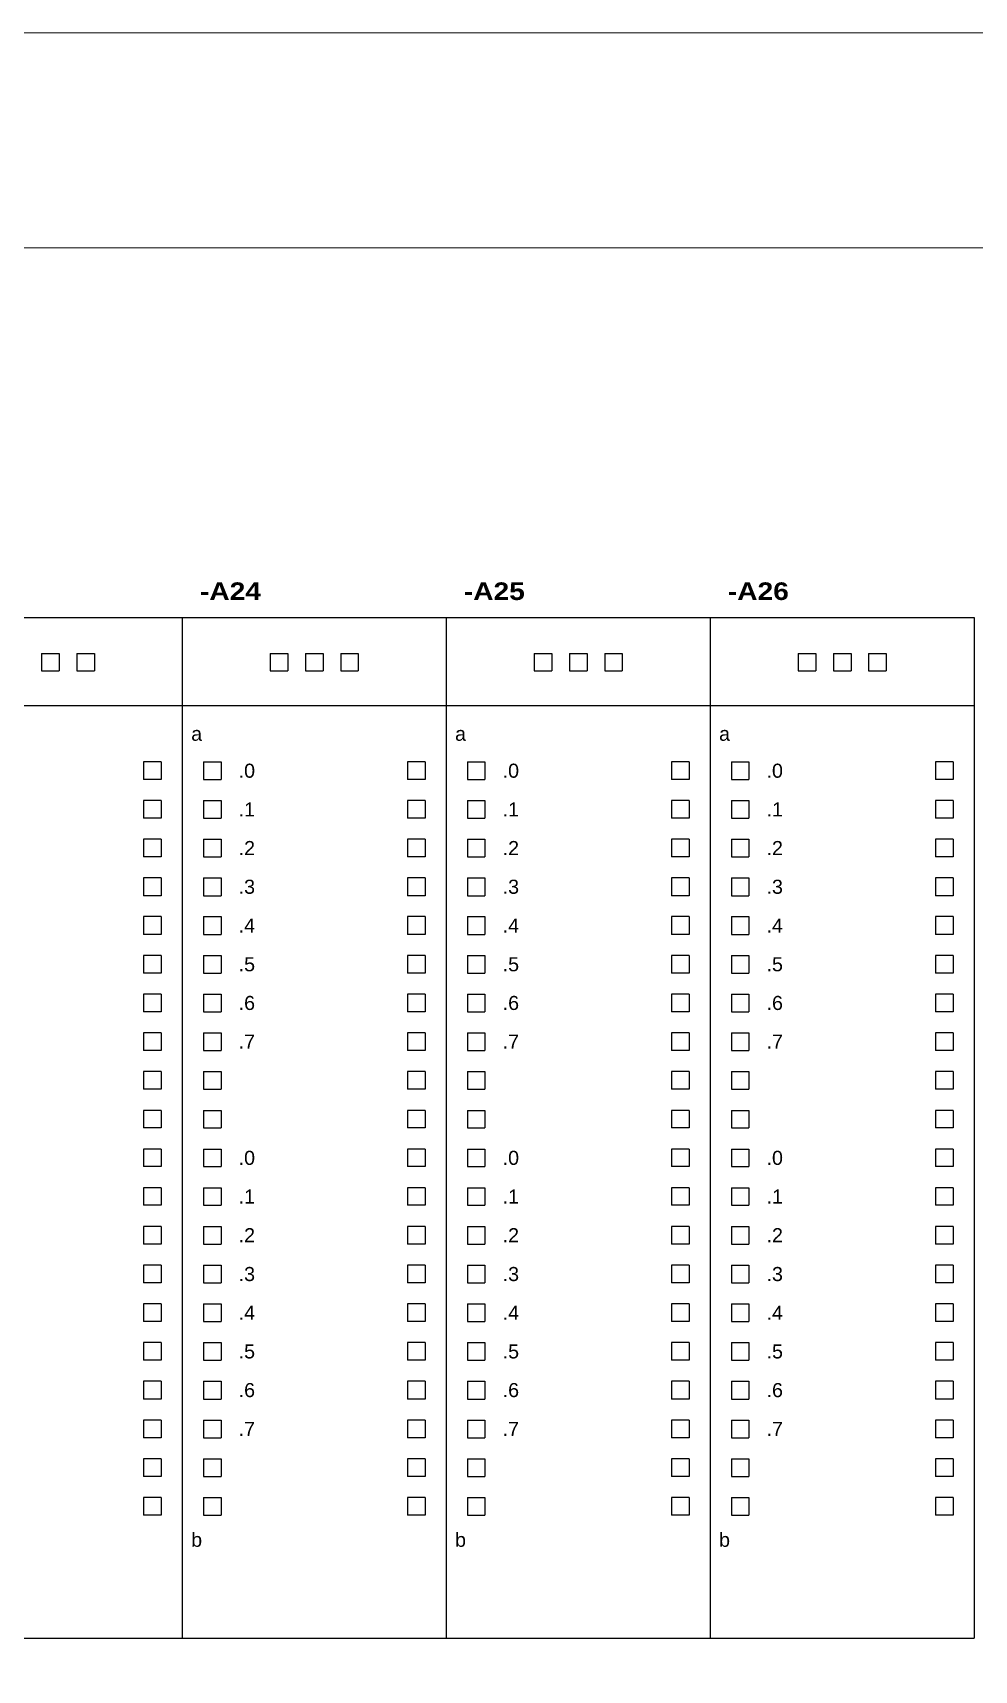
# Model space of a CAD drawing. Header units: centimetres. Extents: x -6233 to 67854, y 107 to 55669.
# Drawn here: x 4849 to 5504, y 3410 to 4549 of the extents above; entities that cross this region are included whole.
import ezdxf
from ezdxf.enums import TextEntityAlignment as Align

# ---------------------------------------------------------------- set-up
doc = ezdxf.new("R2010")
doc.units = ezdxf.units.CM
doc.header["$LTSCALE"] = 25.4
doc.layers.add('Etiket-Line-L', color=7, linetype='Continuous')
doc.layers.add('EtIket-Line-S', color=2, linetype='Continuous')
doc.styles.add('Bold', font='ariblk.ttf', dxfattribs={"height": 25.4})
doc.styles.get("Standard").update_dxf_attribs({"font": 'arial.ttf', "height": 25.4})

# ---------------------------------------------------------------- blocks, each defined once
blk = doc.blocks.new('x5 Out Line')
at = {"lineweight": 15}
blk.add_lwpolyline([(395.797, 9.654), (395.797, 277.058), (9.654, 277.058), (9.654, 9.654)], close=True, dxfattribs=at)
at = {"layer": 'EtIket-Line-S', "lineweight": 9, "ltscale": 0.5}
blk.add_lwpolyline([(0, 0), (405.451, 0), (405.451, 286.712), (0, 286.712)], close=True, dxfattribs=at)

msp = doc.modelspace()

# ---------------------------------------------------------------- linework, layer by layer
at = {"ltscale": 50}
for p, q in [((4769.4, 4142.2), (4952.9, 4142.2)), ((4952.9, 4142.2), (4952.9, 3432.4)), ((4952.9, 4142.2), (5136.5, 4142.2)), ((5136.5, 4142.2), (5136.5, 3432.4)), ((5136.5, 4142.2), (5320.1, 4142.2)), ((5320.1, 4142.2), (5320.1, 3432.4)), ((5320.1, 4142.2), (5503.6, 4142.2)), ((5503.6, 4142.2), (5503.6, 3432.4)), ((4879.5, 4117.3), (4879.5, 4105.1)), ((4879.5, 4117.3), (4891.8, 4117.3)), ((4891.8, 4117.3), (4891.8, 4105.1)), ((5063.1, 4117.3), (5063.1, 4105.1)), ((5063.1, 4117.3), (5075.3, 4117.3)), ((5075.3, 4117.3), (5075.3, 4105.1)), ((5246.7, 4117.3), (5246.7, 4105.1)), ((5246.7, 4117.3), (5258.9, 4117.3)), ((5258.9, 4117.3), (5258.9, 4105.1)), ((5430.2, 4117.3), (5430.2, 4105.1)), ((5430.2, 4117.3), (5442.5, 4117.3)), ((5442.5, 4117.3), (5442.5, 4105.1)), ((4879.5, 4105.1), (4891.8, 4105.1)), ((5063.1, 4105.1), (5075.3, 4105.1)), ((5246.7, 4105.1), (5258.9, 4105.1)), ((5430.2, 4105.1), (5442.5, 4105.1)), ((4769.4, 4081), (4952.9, 4081)), ((4952.9, 4081), (5136.5, 4081)), ((5136.5, 4081), (5320.1, 4081)), ((5320.1, 4081), (5503.6, 4081)), ((4926, 4041.9), (4926, 4029.6)), ((4938.3, 4041.9), (4926, 4041.9)), ((4938.3, 4041.9), (4938.3, 4029.6)), ((5109.6, 4041.9), (5109.6, 4029.6)), ((5121.8, 4041.9), (5109.6, 4041.9)), ((5121.8, 4041.9), (5121.8, 4029.6)), ((5293.2, 4041.9), (5293.2, 4029.6)), ((5305.4, 4041.9), (5293.2, 4041.9)), ((5305.4, 4041.9), (5305.4, 4029.6)), ((5476.7, 4041.9), (5476.7, 4029.6)), ((5489, 4041.9), (5476.7, 4041.9)), ((5489, 4041.9), (5489, 4029.6)), ((4938.3, 4029.6), (4926, 4029.6)), ((5121.8, 4029.6), (5109.6, 4029.6)), ((5305.4, 4029.6), (5293.2, 4029.6)), ((5489, 4029.6), (5476.7, 4029.6)), ((4926, 4014.9), (4926, 4002.7)), ((4938.3, 4014.9), (4926, 4014.9)), ((4938.3, 4014.9), (4938.3, 4002.7)), ((5109.6, 4014.9), (5109.6, 4002.7)), ((5121.8, 4014.9), (5109.6, 4014.9)), ((5121.8, 4014.9), (5121.8, 4002.7)), ((5293.2, 4014.9), (5293.2, 4002.7)), ((5305.4, 4014.9), (5293.2, 4014.9)), ((5305.4, 4014.9), (5305.4, 4002.7)), ((5476.7, 4014.9), (5476.7, 4002.7)), ((5489, 4014.9), (5476.7, 4014.9)), ((5489, 4014.9), (5489, 4002.7)), ((4938.3, 4002.7), (4926, 4002.7)), ((5121.8, 4002.7), (5109.6, 4002.7)), ((5305.4, 4002.7), (5293.2, 4002.7)), ((5489, 4002.7), (5476.7, 4002.7)), ((4926, 3988), (4926, 3975.8)), ((4938.3, 3988), (4926, 3988)), ((4938.3, 3988), (4938.3, 3975.8)), ((5109.6, 3988), (5109.6, 3975.8)), ((5121.8, 3988), (5109.6, 3988)), ((5121.8, 3988), (5121.8, 3975.8)), ((5293.2, 3988), (5293.2, 3975.8)), ((5305.4, 3988), (5293.2, 3988)), ((5305.4, 3988), (5305.4, 3975.8)), ((5476.7, 3988), (5476.7, 3975.8)), ((5489, 3988), (5476.7, 3988)), ((5489, 3988), (5489, 3975.8)), ((4938.3, 3975.8), (4926, 3975.8)), ((5121.8, 3975.8), (5109.6, 3975.8)), ((5305.4, 3975.8), (5293.2, 3975.8)), ((5489, 3975.8), (5476.7, 3975.8)), ((4926, 3961.1), (4926, 3948.8)), ((4938.3, 3961.1), (4926, 3961.1)), ((4938.3, 3961.1), (4938.3, 3948.8)), ((5109.6, 3961.1), (5109.6, 3948.8)), ((5121.8, 3961.1), (5109.6, 3961.1)), ((5121.8, 3961.1), (5121.8, 3948.8)), ((5293.2, 3961.1), (5293.2, 3948.8)), ((5305.4, 3961.1), (5293.2, 3961.1)), ((5305.4, 3961.1), (5305.4, 3948.8)), ((5476.7, 3961.1), (5476.7, 3948.8)), ((5489, 3961.1), (5476.7, 3961.1)), ((5489, 3961.1), (5489, 3948.8)), ((4938.3, 3948.8), (4926, 3948.8)), ((5121.8, 3948.8), (5109.6, 3948.8)), ((5305.4, 3948.8), (5293.2, 3948.8)), ((5489, 3948.8), (5476.7, 3948.8)), ((4926, 3934.2), (4926, 3921.9)), ((4938.3, 3934.2), (4926, 3934.2)), ((4938.3, 3934.2), (4938.3, 3921.9)), ((5109.6, 3934.2), (5109.6, 3921.9)), ((5121.8, 3934.2), (5109.6, 3934.2)), ((5121.8, 3934.2), (5121.8, 3921.9)), ((5293.2, 3934.2), (5293.2, 3921.9)), ((5305.4, 3934.2), (5293.2, 3934.2)), ((5305.4, 3934.2), (5305.4, 3921.9)), ((5476.7, 3934.2), (5476.7, 3921.9)), ((5489, 3934.2), (5476.7, 3934.2)), ((5489, 3934.2), (5489, 3921.9)), ((4938.3, 3921.9), (4926, 3921.9)), ((5121.8, 3921.9), (5109.6, 3921.9)), ((5305.4, 3921.9), (5293.2, 3921.9)), ((5489, 3921.9), (5476.7, 3921.9)), ((4926, 3907.2), (4926, 3895)), ((4938.3, 3907.2), (4926, 3907.2)), ((4938.3, 3907.2), (4938.3, 3895)), ((5109.6, 3907.2), (5109.6, 3895)), ((5121.8, 3907.2), (5109.6, 3907.2)), ((5121.8, 3907.2), (5121.8, 3895)), ((5293.2, 3907.2), (5293.2, 3895)), ((5305.4, 3907.2), (5293.2, 3907.2)), ((5305.4, 3907.2), (5305.4, 3895)), ((5476.7, 3907.2), (5476.7, 3895)), ((5489, 3907.2), (5476.7, 3907.2)), ((5489, 3907.2), (5489, 3895)), ((4938.3, 3895), (4926, 3895)), ((5121.8, 3895), (5109.6, 3895)), ((5305.4, 3895), (5293.2, 3895)), ((5489, 3895), (5476.7, 3895)), ((4926, 3880.3), (4926, 3868.1)), ((4938.3, 3880.3), (4926, 3880.3)), ((4938.3, 3880.3), (4938.3, 3868.1)), ((5109.6, 3880.3), (5109.6, 3868.1)), ((5121.8, 3880.3), (5109.6, 3880.3)), ((5121.8, 3880.3), (5121.8, 3868.1)), ((5293.2, 3880.3), (5293.2, 3868.1)), ((5305.4, 3880.3), (5293.2, 3880.3)), ((5305.4, 3880.3), (5305.4, 3868.1)), ((5476.7, 3880.3), (5476.7, 3868.1)), ((5489, 3880.3), (5476.7, 3880.3)), ((5489, 3880.3), (5489, 3868.1)), ((4938.3, 3868.1), (4926, 3868.1)), ((5121.8, 3868.1), (5109.6, 3868.1)), ((5305.4, 3868.1), (5293.2, 3868.1)), ((5489, 3868.1), (5476.7, 3868.1)), ((4926, 3853.4), (4926, 3841.2)), ((4938.3, 3853.4), (4926, 3853.4)), ((4938.3, 3853.4), (4938.3, 3841.2)), ((5109.6, 3853.4), (5109.6, 3841.2)), ((5121.8, 3853.4), (5109.6, 3853.4)), ((5121.8, 3853.4), (5121.8, 3841.2)), ((5293.2, 3853.4), (5293.2, 3841.2)), ((5305.4, 3853.4), (5293.2, 3853.4)), ((5305.4, 3853.4), (5305.4, 3841.2)), ((5476.7, 3853.4), (5476.7, 3841.2)), ((5489, 3853.4), (5476.7, 3853.4)), ((5489, 3853.4), (5489, 3841.2)), ((4938.3, 3841.2), (4926, 3841.2)), ((5121.8, 3841.2), (5109.6, 3841.2)), ((5305.4, 3841.2), (5293.2, 3841.2)), ((5489, 3841.2), (5476.7, 3841.2)), ((4926, 3826.5), (4926, 3814.2)), ((4938.3, 3826.5), (4926, 3826.5)), ((4938.3, 3826.5), (4938.3, 3814.2)), ((4967.6, 3826.5), (4967.6, 3814.2)), ((4967.6, 3826.5), (4979.9, 3826.5)), ((4979.9, 3826.5), (4979.9, 3814.2)), ((5109.6, 3826.5), (5109.6, 3814.2)), ((5121.8, 3826.5), (5109.6, 3826.5)), ((5121.8, 3826.5), (5121.8, 3814.2)), ((5151.2, 3826.5), (5151.2, 3814.2)), ((5151.2, 3826.5), (5163.4, 3826.5)), ((5163.4, 3826.5), (5163.4, 3814.2)), ((5293.2, 3826.5), (5293.2, 3814.2)), ((5305.4, 3826.5), (5293.2, 3826.5)), ((5305.4, 3826.5), (5305.4, 3814.2)), ((5334.8, 3826.5), (5334.8, 3814.2)), ((5334.8, 3826.5), (5347, 3826.5)), ((5347, 3826.5), (5347, 3814.2)), ((5476.7, 3826.5), (5476.7, 3814.2)), ((5489, 3826.5), (5476.7, 3826.5)), ((5489, 3826.5), (5489, 3814.2)), ((4938.3, 3814.2), (4926, 3814.2)), ((4967.6, 3814.2), (4979.9, 3814.2)), ((5121.8, 3814.2), (5109.6, 3814.2)), ((5151.2, 3814.2), (5163.4, 3814.2)), ((5305.4, 3814.2), (5293.2, 3814.2)), ((5334.8, 3814.2), (5347, 3814.2)), ((5489, 3814.2), (5476.7, 3814.2)), ((4926, 3799.5), (4926, 3787.3)), ((4938.3, 3799.5), (4926, 3799.5)), ((4938.3, 3799.5), (4938.3, 3787.3)), ((4967.6, 3799.5), (4967.6, 3787.3)), ((4967.6, 3799.5), (4979.9, 3799.5)), ((4979.9, 3799.5), (4979.9, 3787.3)), ((5109.6, 3799.5), (5109.6, 3787.3)), ((5121.8, 3799.5), (5109.6, 3799.5)), ((5121.8, 3799.5), (5121.8, 3787.3)), ((5151.2, 3799.5), (5151.2, 3787.3)), ((5151.2, 3799.5), (5163.4, 3799.5)), ((5163.4, 3799.5), (5163.4, 3787.3)), ((5293.2, 3799.5), (5293.2, 3787.3)), ((5305.4, 3799.5), (5293.2, 3799.5)), ((5305.4, 3799.5), (5305.4, 3787.3)), ((5334.8, 3799.5), (5334.8, 3787.3)), ((5334.8, 3799.5), (5347, 3799.5)), ((5347, 3799.5), (5347, 3787.3)), ((5476.7, 3799.5), (5476.7, 3787.3)), ((5489, 3799.5), (5476.7, 3799.5)), ((5489, 3799.5), (5489, 3787.3)), ((4938.3, 3787.3), (4926, 3787.3)), ((4967.6, 3787.3), (4979.9, 3787.3)), ((5121.8, 3787.3), (5109.6, 3787.3)), ((5151.2, 3787.3), (5163.4, 3787.3)), ((5305.4, 3787.3), (5293.2, 3787.3)), ((5334.8, 3787.3), (5347, 3787.3)), ((5489, 3787.3), (5476.7, 3787.3)), ((4926, 3772.6), (4926, 3760.4)), ((4938.3, 3772.6), (4926, 3772.6)), ((4938.3, 3772.6), (4938.3, 3760.4)), ((5109.6, 3772.6), (5109.6, 3760.4)), ((5121.8, 3772.6), (5109.6, 3772.6)), ((5121.8, 3772.6), (5121.8, 3760.4)), ((5293.2, 3772.6), (5293.2, 3760.4)), ((5305.4, 3772.6), (5293.2, 3772.6)), ((5305.4, 3772.6), (5305.4, 3760.4)), ((5476.7, 3772.6), (5476.7, 3760.4)), ((5489, 3772.6), (5476.7, 3772.6)), ((5489, 3772.6), (5489, 3760.4)), ((4938.3, 3760.4), (4926, 3760.4)), ((5121.8, 3760.4), (5109.6, 3760.4)), ((5305.4, 3760.4), (5293.2, 3760.4)), ((5489, 3760.4), (5476.7, 3760.4)), ((4926, 3745.7), (4926, 3733.5)), ((4938.3, 3745.7), (4926, 3745.7)), ((4938.3, 3745.7), (4938.3, 3733.5)), ((5109.6, 3745.7), (5109.6, 3733.5)), ((5121.8, 3745.7), (5109.6, 3745.7)), ((5121.8, 3745.7), (5121.8, 3733.5)), ((5293.2, 3745.7), (5293.2, 3733.5)), ((5305.4, 3745.7), (5293.2, 3745.7)), ((5305.4, 3745.7), (5305.4, 3733.5)), ((5476.7, 3745.7), (5476.7, 3733.5)), ((5489, 3745.7), (5476.7, 3745.7)), ((5489, 3745.7), (5489, 3733.5)), ((4938.3, 3733.5), (4926, 3733.5)), ((5121.8, 3733.5), (5109.6, 3733.5)), ((5305.4, 3733.5), (5293.2, 3733.5)), ((5489, 3733.5), (5476.7, 3733.5)), ((4926, 3718.8), (4926, 3706.5)), ((4938.3, 3718.8), (4926, 3718.8)), ((4938.3, 3718.8), (4938.3, 3706.5)), ((5109.6, 3718.8), (5109.6, 3706.5)), ((5121.8, 3718.8), (5109.6, 3718.8)), ((5121.8, 3718.8), (5121.8, 3706.5)), ((5293.2, 3718.8), (5293.2, 3706.5)), ((5305.4, 3718.8), (5293.2, 3718.8)), ((5305.4, 3718.8), (5305.4, 3706.5)), ((5476.7, 3718.8), (5476.7, 3706.5)), ((5489, 3718.8), (5476.7, 3718.8)), ((5489, 3718.8), (5489, 3706.5)), ((4938.3, 3706.5), (4926, 3706.5)), ((5121.8, 3706.5), (5109.6, 3706.5)), ((5305.4, 3706.5), (5293.2, 3706.5)), ((5489, 3706.5), (5476.7, 3706.5)), ((4926, 3691.8), (4926, 3679.6)), ((4938.3, 3691.8), (4926, 3691.8)), ((4938.3, 3691.8), (4938.3, 3679.6)), ((5109.6, 3691.8), (5109.6, 3679.6)), ((5121.8, 3691.8), (5109.6, 3691.8)), ((5121.8, 3691.8), (5121.8, 3679.6)), ((5293.2, 3691.8), (5293.2, 3679.6)), ((5305.4, 3691.8), (5293.2, 3691.8)), ((5305.4, 3691.8), (5305.4, 3679.6)), ((5476.7, 3691.8), (5476.7, 3679.6)), ((5489, 3691.8), (5476.7, 3691.8)), ((5489, 3691.8), (5489, 3679.6)), ((4938.3, 3679.6), (4926, 3679.6)), ((5121.8, 3679.6), (5109.6, 3679.6)), ((5305.4, 3679.6), (5293.2, 3679.6)), ((5489, 3679.6), (5476.7, 3679.6)), ((4926, 3664.9), (4926, 3652.7)), ((4938.3, 3664.9), (4926, 3664.9)), ((4938.3, 3664.9), (4938.3, 3652.7)), ((5109.6, 3664.9), (5109.6, 3652.7)), ((5121.8, 3664.9), (5109.6, 3664.9)), ((5121.8, 3664.9), (5121.8, 3652.7)), ((5293.2, 3664.9), (5293.2, 3652.7)), ((5305.4, 3664.9), (5293.2, 3664.9)), ((5305.4, 3664.9), (5305.4, 3652.7)), ((5476.7, 3664.9), (5476.7, 3652.7)), ((5489, 3664.9), (5476.7, 3664.9)), ((5489, 3664.9), (5489, 3652.7)), ((4938.3, 3652.7), (4926, 3652.7)), ((5121.8, 3652.7), (5109.6, 3652.7)), ((5305.4, 3652.7), (5293.2, 3652.7)), ((5489, 3652.7), (5476.7, 3652.7)), ((4926, 3638), (4926, 3625.8)), ((4938.3, 3638), (4926, 3638)), ((4938.3, 3638), (4938.3, 3625.8)), ((5109.6, 3638), (5109.6, 3625.8)), ((5121.8, 3638), (5109.6, 3638)), ((5121.8, 3638), (5121.8, 3625.8)), ((5293.2, 3638), (5293.2, 3625.8)), ((5305.4, 3638), (5293.2, 3638)), ((5305.4, 3638), (5305.4, 3625.8)), ((5476.7, 3638), (5476.7, 3625.8)), ((5489, 3638), (5476.7, 3638)), ((5489, 3638), (5489, 3625.8)), ((4938.3, 3625.8), (4926, 3625.8)), ((5121.8, 3625.8), (5109.6, 3625.8)), ((5305.4, 3625.8), (5293.2, 3625.8)), ((5489, 3625.8), (5476.7, 3625.8)), ((4926, 3611.1), (4926, 3598.8)), ((4938.3, 3611.1), (4926, 3611.1)), ((4938.3, 3611.1), (4938.3, 3598.8)), ((5109.6, 3611.1), (5109.6, 3598.8)), ((5121.8, 3611.1), (5109.6, 3611.1)), ((5121.8, 3611.1), (5121.8, 3598.8)), ((5293.2, 3611.1), (5293.2, 3598.8)), ((5305.4, 3611.1), (5293.2, 3611.1)), ((5305.4, 3611.1), (5305.4, 3598.8)), ((5476.7, 3611.1), (5476.7, 3598.8)), ((5489, 3611.1), (5476.7, 3611.1)), ((5489, 3611.1), (5489, 3598.8)), ((4938.3, 3598.8), (4926, 3598.8)), ((5121.8, 3598.8), (5109.6, 3598.8)), ((5305.4, 3598.8), (5293.2, 3598.8)), ((5489, 3598.8), (5476.7, 3598.8)), ((4926, 3584.2), (4926, 3571.9)), ((4938.3, 3584.2), (4926, 3584.2)), ((4938.3, 3584.2), (4938.3, 3571.9)), ((5109.6, 3584.2), (5109.6, 3571.9)), ((5121.8, 3584.2), (5109.6, 3584.2)), ((5121.8, 3584.2), (5121.8, 3571.9)), ((5293.2, 3584.2), (5293.2, 3571.9)), ((5305.4, 3584.2), (5293.2, 3584.2)), ((5305.4, 3584.2), (5305.4, 3571.9)), ((5476.7, 3584.2), (5476.7, 3571.9)), ((5489, 3584.2), (5476.7, 3584.2)), ((5489, 3584.2), (5489, 3571.9)), ((4938.3, 3571.9), (4926, 3571.9)), ((5121.8, 3571.9), (5109.6, 3571.9)), ((5305.4, 3571.9), (5293.2, 3571.9)), ((5489, 3571.9), (5476.7, 3571.9)), ((4926, 3557.2), (4926, 3545)), ((4938.3, 3557.2), (4926, 3557.2)), ((4938.3, 3557.2), (4938.3, 3545)), ((4967.6, 3557.2), (4967.6, 3545)), ((4967.6, 3557.2), (4979.9, 3557.2)), ((4979.9, 3557.2), (4979.9, 3545)), ((5109.6, 3557.2), (5109.6, 3545)), ((5121.8, 3557.2), (5109.6, 3557.2)), ((5121.8, 3557.2), (5121.8, 3545)), ((5151.2, 3557.2), (5151.2, 3545)), ((5151.2, 3557.2), (5163.4, 3557.2)), ((5163.4, 3557.2), (5163.4, 3545)), ((5293.2, 3557.2), (5293.2, 3545)), ((5305.4, 3557.2), (5293.2, 3557.2)), ((5305.4, 3557.2), (5305.4, 3545)), ((5334.8, 3557.2), (5334.8, 3545)), ((5334.8, 3557.2), (5347, 3557.2)), ((5347, 3557.2), (5347, 3545)), ((5476.7, 3557.2), (5476.7, 3545)), ((5489, 3557.2), (5476.7, 3557.2)), ((5489, 3557.2), (5489, 3545)), ((4938.3, 3545), (4926, 3545)), ((4967.6, 3545), (4979.9, 3545)), ((5121.8, 3545), (5109.6, 3545)), ((5151.2, 3545), (5163.4, 3545)), ((5305.4, 3545), (5293.2, 3545)), ((5334.8, 3545), (5347, 3545)), ((5489, 3545), (5476.7, 3545)), ((4926, 3530.3), (4926, 3518.1)), ((4938.3, 3530.3), (4926, 3530.3)), ((4938.3, 3530.3), (4938.3, 3518.1)), ((4967.6, 3530.3), (4967.6, 3518.1)), ((4967.6, 3530.3), (4979.9, 3530.3)), ((4979.9, 3530.3), (4979.9, 3518.1)), ((5109.6, 3530.3), (5109.6, 3518.1)), ((5121.8, 3530.3), (5109.6, 3530.3)), ((5121.8, 3530.3), (5121.8, 3518.1)), ((5151.2, 3530.3), (5151.2, 3518.1)), ((5151.2, 3530.3), (5163.4, 3530.3)), ((5163.4, 3530.3), (5163.4, 3518.1)), ((5293.2, 3530.3), (5293.2, 3518.1)), ((5305.4, 3530.3), (5293.2, 3530.3)), ((5305.4, 3530.3), (5305.4, 3518.1)), ((5334.8, 3530.3), (5334.8, 3518.1)), ((5334.8, 3530.3), (5347, 3530.3)), ((5347, 3530.3), (5347, 3518.1)), ((5476.7, 3530.3), (5476.7, 3518.1)), ((5489, 3530.3), (5476.7, 3530.3)), ((5489, 3530.3), (5489, 3518.1)), ((4938.3, 3518.1), (4926, 3518.1)), ((4967.6, 3518.1), (4979.9, 3518.1)), ((5121.8, 3518.1), (5109.6, 3518.1)), ((5151.2, 3518.1), (5163.4, 3518.1)), ((5305.4, 3518.1), (5293.2, 3518.1)), ((5334.8, 3518.1), (5347, 3518.1)), ((5489, 3518.1), (5476.7, 3518.1)), ((4769.4, 3432.4), (4952.9, 3432.4)), ((4952.9, 3432.4), (5136.5, 3432.4)), ((5136.5, 3432.4), (5320.1, 3432.4)), ((5320.1, 3432.4), (5503.6, 3432.4))]:
    msp.add_line(p, q, dxfattribs=at)
at = {"color": 1, "ltscale": 50}
for p, q in [((4855, 4117.3), (4855, 4105.1)), ((4855, 4117.3), (4867.3, 4117.3)), ((4867.3, 4117.3), (4867.3, 4105.1)), ((5038.6, 4117.3), (5038.6, 4105.1)), ((5038.6, 4117.3), (5050.8, 4117.3)), ((5050.8, 4117.3), (5050.8, 4105.1)), ((5222.2, 4117.3), (5222.2, 4105.1)), ((5222.2, 4117.3), (5234.4, 4117.3)), ((5234.4, 4117.3), (5234.4, 4105.1)), ((5405.7, 4117.3), (5405.7, 4105.1)), ((5405.7, 4117.3), (5418, 4117.3)), ((5418, 4117.3), (5418, 4105.1)), ((4855, 4105.1), (4867.3, 4105.1)), ((5038.6, 4105.1), (5050.8, 4105.1)), ((5222.2, 4105.1), (5234.4, 4105.1)), ((5405.7, 4105.1), (5418, 4105.1))]:
    msp.add_line(p, q, dxfattribs=at)
at = {"color": 146, "ltscale": 50, "true_color": 0x105689}
for p, q in [((5014.1, 4117.3), (5014.1, 4105.1)), ((5014.1, 4117.3), (5026.4, 4117.3)), ((5026.4, 4117.3), (5026.4, 4105.1)), ((5197.7, 4117.3), (5197.7, 4105.1)), ((5197.7, 4117.3), (5209.9, 4117.3)), ((5209.9, 4117.3), (5209.9, 4105.1)), ((5381.3, 4117.3), (5381.3, 4105.1)), ((5381.3, 4117.3), (5393.5, 4117.3)), ((5393.5, 4117.3), (5393.5, 4105.1)), ((5014.1, 4105.1), (5026.4, 4105.1)), ((5197.7, 4105.1), (5209.9, 4105.1)), ((5381.3, 4105.1), (5393.5, 4105.1)), ((4967.6, 4041.9), (4967.6, 4029.6)), ((4967.6, 4041.9), (4979.9, 4041.9)), ((4979.9, 4041.9), (4979.9, 4029.6)), ((5151.2, 4041.9), (5151.2, 4029.6)), ((5151.2, 4041.9), (5163.4, 4041.9)), ((5163.4, 4041.9), (5163.4, 4029.6)), ((5334.8, 4041.9), (5334.8, 4029.6)), ((5334.8, 4041.9), (5347, 4041.9)), ((5347, 4041.9), (5347, 4029.6)), ((4967.6, 4029.6), (4979.9, 4029.6)), ((5151.2, 4029.6), (5163.4, 4029.6)), ((5334.8, 4029.6), (5347, 4029.6)), ((4967.6, 4014.9), (4967.6, 4002.7)), ((4967.6, 4014.9), (4979.9, 4014.9)), ((4979.9, 4014.9), (4979.9, 4002.7)), ((5151.2, 4014.9), (5151.2, 4002.7)), ((5151.2, 4014.9), (5163.4, 4014.9)), ((5163.4, 4014.9), (5163.4, 4002.7)), ((5334.8, 4014.9), (5334.8, 4002.7)), ((5334.8, 4014.9), (5347, 4014.9)), ((5347, 4014.9), (5347, 4002.7)), ((4967.6, 4002.7), (4979.9, 4002.7)), ((5151.2, 4002.7), (5163.4, 4002.7)), ((5334.8, 4002.7), (5347, 4002.7)), ((4967.6, 3988), (4967.6, 3975.8)), ((4967.6, 3988), (4979.9, 3988)), ((4979.9, 3988), (4979.9, 3975.8)), ((5151.2, 3988), (5151.2, 3975.8)), ((5151.2, 3988), (5163.4, 3988)), ((5163.4, 3988), (5163.4, 3975.8)), ((5334.8, 3988), (5334.8, 3975.8)), ((5334.8, 3988), (5347, 3988)), ((5347, 3988), (5347, 3975.8)), ((4967.6, 3975.8), (4979.9, 3975.8)), ((5151.2, 3975.8), (5163.4, 3975.8)), ((5334.8, 3975.8), (5347, 3975.8)), ((4967.6, 3961.1), (4967.6, 3948.8)), ((4967.6, 3961.1), (4979.9, 3961.1)), ((4979.9, 3961.1), (4979.9, 3948.8)), ((5151.2, 3961.1), (5151.2, 3948.8)), ((5151.2, 3961.1), (5163.4, 3961.1)), ((5163.4, 3961.1), (5163.4, 3948.8)), ((5334.8, 3961.1), (5334.8, 3948.8)), ((5334.8, 3961.1), (5347, 3961.1)), ((5347, 3961.1), (5347, 3948.8)), ((4967.6, 3948.8), (4979.9, 3948.8)), ((5151.2, 3948.8), (5163.4, 3948.8)), ((5334.8, 3948.8), (5347, 3948.8)), ((4967.6, 3934.2), (4967.6, 3921.9)), ((4967.6, 3934.2), (4979.9, 3934.2)), ((4979.9, 3934.2), (4979.9, 3921.9)), ((5151.2, 3934.2), (5151.2, 3921.9)), ((5151.2, 3934.2), (5163.4, 3934.2)), ((5163.4, 3934.2), (5163.4, 3921.9)), ((5334.8, 3934.2), (5334.8, 3921.9)), ((5334.8, 3934.2), (5347, 3934.2)), ((5347, 3934.2), (5347, 3921.9)), ((4967.6, 3921.9), (4979.9, 3921.9)), ((5151.2, 3921.9), (5163.4, 3921.9)), ((5334.8, 3921.9), (5347, 3921.9)), ((4967.6, 3907.2), (4967.6, 3895)), ((4967.6, 3907.2), (4979.9, 3907.2)), ((4979.9, 3907.2), (4979.9, 3895)), ((5151.2, 3907.2), (5151.2, 3895)), ((5151.2, 3907.2), (5163.4, 3907.2)), ((5163.4, 3907.2), (5163.4, 3895)), ((5334.8, 3907.2), (5334.8, 3895)), ((5334.8, 3907.2), (5347, 3907.2)), ((5347, 3907.2), (5347, 3895)), ((4967.6, 3895), (4979.9, 3895)), ((5151.2, 3895), (5163.4, 3895)), ((5334.8, 3895), (5347, 3895)), ((4967.6, 3880.3), (4967.6, 3868.1)), ((4967.6, 3880.3), (4979.9, 3880.3)), ((4979.9, 3880.3), (4979.9, 3868.1)), ((5151.2, 3880.3), (5151.2, 3868.1)), ((5151.2, 3880.3), (5163.4, 3880.3)), ((5163.4, 3880.3), (5163.4, 3868.1)), ((5334.8, 3880.3), (5334.8, 3868.1)), ((5334.8, 3880.3), (5347, 3880.3)), ((5347, 3880.3), (5347, 3868.1)), ((4967.6, 3868.1), (4979.9, 3868.1)), ((5151.2, 3868.1), (5163.4, 3868.1)), ((5334.8, 3868.1), (5347, 3868.1)), ((4967.6, 3853.4), (4967.6, 3841.2)), ((4967.6, 3853.4), (4979.9, 3853.4)), ((4979.9, 3853.4), (4979.9, 3841.2)), ((5151.2, 3853.4), (5151.2, 3841.2)), ((5151.2, 3853.4), (5163.4, 3853.4)), ((5163.4, 3853.4), (5163.4, 3841.2)), ((5334.8, 3853.4), (5334.8, 3841.2)), ((5334.8, 3853.4), (5347, 3853.4)), ((5347, 3853.4), (5347, 3841.2)), ((4967.6, 3841.2), (4979.9, 3841.2)), ((5151.2, 3841.2), (5163.4, 3841.2)), ((5334.8, 3841.2), (5347, 3841.2)), ((4967.6, 3772.6), (4967.6, 3760.4)), ((4967.6, 3772.6), (4979.9, 3772.6)), ((4979.9, 3772.6), (4979.9, 3760.4)), ((5151.2, 3772.6), (5151.2, 3760.4)), ((5151.2, 3772.6), (5163.4, 3772.6)), ((5163.4, 3772.6), (5163.4, 3760.4)), ((5334.8, 3772.6), (5334.8, 3760.4)), ((5334.8, 3772.6), (5347, 3772.6)), ((5347, 3772.6), (5347, 3760.4)), ((4967.6, 3760.4), (4979.9, 3760.4)), ((5151.2, 3760.4), (5163.4, 3760.4)), ((5334.8, 3760.4), (5347, 3760.4)), ((4967.6, 3745.7), (4967.6, 3733.5)), ((4967.6, 3745.7), (4979.9, 3745.7)), ((4979.9, 3745.7), (4979.9, 3733.5)), ((5151.2, 3745.7), (5151.2, 3733.5)), ((5151.2, 3745.7), (5163.4, 3745.7)), ((5163.4, 3745.7), (5163.4, 3733.5)), ((5334.8, 3745.7), (5334.8, 3733.5)), ((5334.8, 3745.7), (5347, 3745.7)), ((5347, 3745.7), (5347, 3733.5)), ((4967.6, 3733.5), (4979.9, 3733.5)), ((5151.2, 3733.5), (5163.4, 3733.5)), ((5334.8, 3733.5), (5347, 3733.5)), ((4967.6, 3718.8), (4967.6, 3706.5)), ((4967.6, 3718.8), (4979.9, 3718.8)), ((4979.9, 3718.8), (4979.9, 3706.5)), ((5151.2, 3718.8), (5151.2, 3706.5)), ((5151.2, 3718.8), (5163.4, 3718.8)), ((5163.4, 3718.8), (5163.4, 3706.5)), ((5334.8, 3718.8), (5334.8, 3706.5)), ((5334.8, 3718.8), (5347, 3718.8)), ((5347, 3718.8), (5347, 3706.5)), ((4967.6, 3706.5), (4979.9, 3706.5)), ((5151.2, 3706.5), (5163.4, 3706.5)), ((5334.8, 3706.5), (5347, 3706.5)), ((4967.6, 3691.8), (4967.6, 3679.6)), ((4967.6, 3691.8), (4979.9, 3691.8)), ((4979.9, 3691.8), (4979.9, 3679.6)), ((5151.2, 3691.8), (5151.2, 3679.6)), ((5151.2, 3691.8), (5163.4, 3691.8)), ((5163.4, 3691.8), (5163.4, 3679.6)), ((5334.8, 3691.8), (5334.8, 3679.6)), ((5334.8, 3691.8), (5347, 3691.8)), ((5347, 3691.8), (5347, 3679.6)), ((4967.6, 3679.6), (4979.9, 3679.6)), ((5151.2, 3679.6), (5163.4, 3679.6)), ((5334.8, 3679.6), (5347, 3679.6)), ((4967.6, 3664.9), (4967.6, 3652.7)), ((4967.6, 3664.9), (4979.9, 3664.9)), ((4979.9, 3664.9), (4979.9, 3652.7)), ((5151.2, 3664.9), (5151.2, 3652.7)), ((5151.2, 3664.9), (5163.4, 3664.9)), ((5163.4, 3664.9), (5163.4, 3652.7)), ((5334.8, 3664.9), (5334.8, 3652.7)), ((5334.8, 3664.9), (5347, 3664.9)), ((5347, 3664.9), (5347, 3652.7)), ((4967.6, 3652.7), (4979.9, 3652.7)), ((5151.2, 3652.7), (5163.4, 3652.7)), ((5334.8, 3652.7), (5347, 3652.7)), ((4967.6, 3638), (4967.6, 3625.8)), ((4967.6, 3638), (4979.9, 3638)), ((4979.9, 3638), (4979.9, 3625.8)), ((5151.2, 3638), (5151.2, 3625.8)), ((5151.2, 3638), (5163.4, 3638)), ((5163.4, 3638), (5163.4, 3625.8)), ((5334.8, 3638), (5334.8, 3625.8)), ((5334.8, 3638), (5347, 3638)), ((5347, 3638), (5347, 3625.8)), ((4967.6, 3625.8), (4979.9, 3625.8)), ((5151.2, 3625.8), (5163.4, 3625.8)), ((5334.8, 3625.8), (5347, 3625.8)), ((4967.6, 3611.1), (4967.6, 3598.8)), ((4967.6, 3611.1), (4979.9, 3611.1)), ((4979.9, 3611.1), (4979.9, 3598.8)), ((5151.2, 3611.1), (5151.2, 3598.8)), ((5151.2, 3611.1), (5163.4, 3611.1)), ((5163.4, 3611.1), (5163.4, 3598.8)), ((5334.8, 3611.1), (5334.8, 3598.8)), ((5334.8, 3611.1), (5347, 3611.1)), ((5347, 3611.1), (5347, 3598.8)), ((4967.6, 3598.8), (4979.9, 3598.8)), ((5151.2, 3598.8), (5163.4, 3598.8)), ((5334.8, 3598.8), (5347, 3598.8)), ((4967.6, 3584.2), (4967.6, 3571.9)), ((4967.6, 3584.2), (4979.9, 3584.2)), ((4979.9, 3584.2), (4979.9, 3571.9)), ((5151.2, 3584.2), (5151.2, 3571.9)), ((5151.2, 3584.2), (5163.4, 3584.2)), ((5163.4, 3584.2), (5163.4, 3571.9)), ((5334.8, 3584.2), (5334.8, 3571.9)), ((5334.8, 3584.2), (5347, 3584.2)), ((5347, 3584.2), (5347, 3571.9)), ((4967.6, 3571.9), (4979.9, 3571.9)), ((5151.2, 3571.9), (5163.4, 3571.9)), ((5334.8, 3571.9), (5347, 3571.9))]:
    msp.add_line(p, q, dxfattribs=at)

# ---------------------------------------------------------------- block references
at = {"layer": 'Etiket-Line-L', "lineweight": 0, "xscale": 15.48351216233742, "yscale": 15.48351216233742, "zscale": 15.48351216233742}
msp.add_blockref('x5 Out Line', (112.3, 109.5), dxfattribs=at)

# ---------------------------------------------------------------- texts
at = {"ltscale": 500, "style": 'Bold'}
for s, p in [('-A24', (4965.2, 4154.4)), ('-A25', (5148.7, 4154.4)), ('-A26', (5332.3, 4154.4))]:
    msp.add_text(s, height=12.24, dxfattribs=at).set_placement(p)
at = {"ltscale": 500}
for p in [(4959.1, 4056.5), (5142.6, 4056.5), (5326.2, 4056.5)]:
    msp.add_text('a', height=9.79, dxfattribs=at).set_placement(p)
for s, p in [('.0', (4992.1, 4035.7)), ('.0', (5175.7, 4035.7)), ('.0', (5359.2, 4035.7)), ('.1', (4992.1, 4008.8)), ('.1', (5175.7, 4008.8)), ('.1', (5359.2, 4008.8)), ('.2', (4992.1, 3981.9)), ('.2', (5175.7, 3981.9)), ('.2', (5359.2, 3981.9)), ('.3', (4992.1, 3955)), ('.3', (5175.7, 3955)), ('.3', (5359.2, 3955)), ('.4', (4992.1, 3928)), ('.4', (5175.7, 3928)), ('.4', (5359.2, 3928)), ('.5', (4992.1, 3901.1)), ('.5', (5175.7, 3901.1)), ('.5', (5359.2, 3901.1)), ('.6', (4992.1, 3874.2)), ('.6', (5175.7, 3874.2)), ('.6', (5359.2, 3874.2)), ('.7', (4992.1, 3847.3)), ('.7', (5175.7, 3847.3)), ('.7', (5359.2, 3847.3)), ('.0', (4992.1, 3766.5)), ('.0', (5175.7, 3766.5)), ('.0', (5359.2, 3766.5)), ('.1', (4992.1, 3739.6)), ('.1', (5175.7, 3739.6)), ('.1', (5359.2, 3739.6)), ('.2', (4992.1, 3712.7)), ('.2', (5175.7, 3712.7)), ('.2', (5359.2, 3712.7)), ('.3', (4992.1, 3685.7)), ('.3', (5175.7, 3685.7)), ('.3', (5359.2, 3685.7)), ('.4', (4992.1, 3658.8)), ('.4', (5175.7, 3658.8)), ('.4', (5359.2, 3658.8)), ('.5', (4992.1, 3631.9)), ('.5', (5175.7, 3631.9)), ('.5', (5359.2, 3631.9)), ('.6', (4992.1, 3605)), ('.6', (5175.7, 3605)), ('.6', (5359.2, 3605)), ('.7', (4992.1, 3578)), ('.7', (5175.7, 3578)), ('.7', (5359.2, 3578))]:
    msp.add_text(s, height=9.79, dxfattribs=at).set_placement(p, align=Align.MIDDLE_LEFT)
for p in [(4959.1, 3505.8), (5142.6, 3505.8), (5326.2, 3505.8)]:
    msp.add_text('b', height=9.79, dxfattribs=at).set_placement(p, align=Align.TOP_LEFT)

doc.saveas('drawing.dxf')
